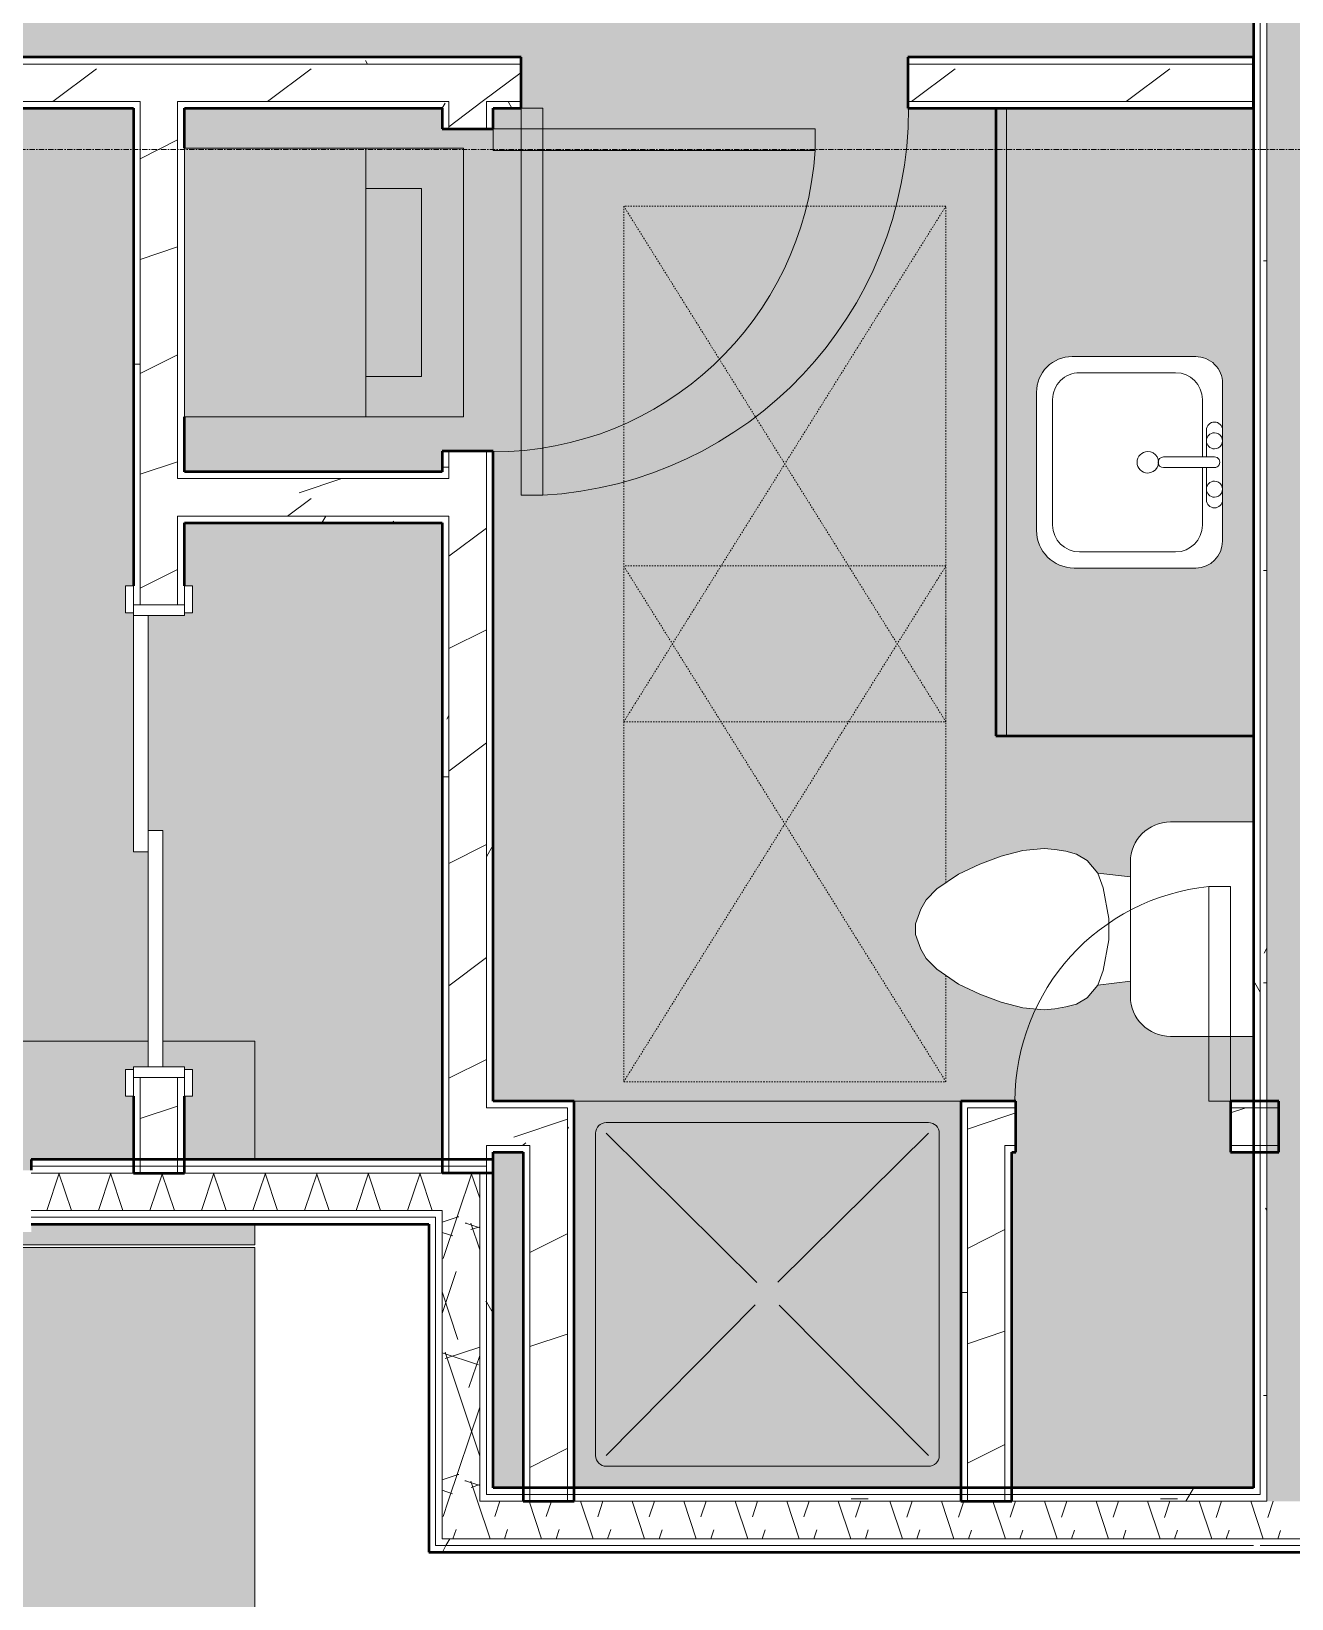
# Model space of a CAD drawing. Header units: inches. Extents: x -4294 to -464, y 9706 to 12475.
# Drawn here: x -3455.5 to -3338.2, y 11712.3 to 11858.2 of the extents above; entities that cross this region are included whole.
import ezdxf

# ---------------------------------------------------------------- set-up
doc = ezdxf.new("R2010")
doc.units = ezdxf.units.IN
doc.header["$MEASUREMENT"] = 0
doc.linetypes.add('Dash', pattern=[0.25, 0.125, -0.125])
doc.linetypes.add('Grid Line 1_2_', pattern=[0.875, 0.5, -0.125, 0.125, -0.125])
for name, color, linetype, lineweight in [('0-1', 7, 'Continuous', 5), ('0-2', 7, 'Continuous', 9), ('A-AREA-PATT-4', 141, 'Continuous', 9), ('A-DOOR-1', 7, 'Continuous', 9), ('A-DOOR-2', 170, 'Continuous', 20), ('A-DOOR-FRAM-1', 170, 'Continuous', 20), ('A-FLOR', 192, 'Continuous', 13), ('A-FLOR-4', 192, 'Continuous', 5), ('A-GENM-HDLN-1', 7, 'Dash', 9), ('A-WALL', 113, 'Continuous', 13), ('A-WALL-4', 250, 'Continuous', 50), ('A-WALL-5', 130, 'Continuous', 13), ('A-WALL-PATT-1', 7, 'Continuous', 9), ('A-WALL-PATT-2', 8, 'Continuous', 9), ('A-WALL-PATT-5', 111, 'Continuous', 9), ('I-WALL-2', 2, 'Continuous', 50), ('P-SANR-FIXT-2', 7, 'Continuous', 9), ('P-SANR-FIXT-3', 8, 'Continuous', 9), ('Q-CASE-1', 53, 'Continuous', 9), ('Q-CASE-2', 250, 'Continuous', 50), ('Q-CASE-3', 7, 'Continuous', 9), ('S-GRID-1', 1, 'Grid Line 1_2_', 9)]:
    doc.layers.add(name, color=color, linetype=linetype, lineweight=lineweight)
pattern_1 = [(0, (0, 0), (38.4, 9.6), [1.584, -27.216, 1.584, -27.216, -153.6]), (0, (0, 0), (38.4, 9.6), [-57.6, 1.584, -56.016, 1.584, -27.216, -67.2]), (0, (0, 0), (38.4, 9.6), [-144, 1.584, -17.616, 1.584, -46.416]), (120, (14.4, 4.8), (-27.513844, 28.4553755), [1.584, -27.216, 1.584, -27.216, -153.6]), (120, (14.4, 4.8), (-27.513844, 28.4553755), [-57.6, 1.584, -56.016, 1.584, -27.216, -67.2]), (120, (14.4, 4.8), (-27.513844, 28.4553755), [-144, 1.584, -17.616, 1.584, -46.416]), (240, (19.2, 24), (-10.886156, -38.0553755), [1.584, -27.216, 1.584, -27.216, -153.6]), (240, (19.2, 24), (-10.886156, -38.0553755), [-57.6, 1.584, -56.016, 1.584, -27.216, -67.2]), (240, (19.2, 24), (-10.886156, -38.0553755), [-144, 1.584, -17.616, 1.584, -46.416])]
pattern_2 = [(216.87, (7.997, 19.992), (59.9755286, 39.9843071), [9.996, -89.964]), (206.565, (19.992, 13.994), (-19.991807, -19.992219), [22.352, -22.352]), (198.435, (19.992, 3.998), (-39.983821, -19.991955), [12.644, -50.576])]
pattern_3 = [(161.57, (0.6, 0.6), (-4.80033747, -0.00041462), [0, -34.152, 3.792, 0]), (18.43, (-0.6, 0.6), (-4.80033747, 0.00041462), [0, -34.152, 3.792, 0]), (108.43, (0.6, 0.6), (2.39913218, -12.00105099), [11.382, -26.562]), (71.57, (-0.6, 0.6), (2.39913218, 12.00105099), [11.382, -26.562])]

# ---------------------------------------------------------------- blocks, each defined once
blk = doc.blocks.new('Single-Flush - 36_ x 84_-1372839-FLOOR PLAN - 2ND FLOOR')
at = {"layer": 'A-DOOR-1'}
blk.add_arc((18, 2.37), 36.07, 93.1789, 180, dxfattribs=at)
at = {"layer": 'A-DOOR-2'}
for p, q in [((16, 2.37), (16, 38.39)), ((18, 38.39), (16, 38.39)), ((18, 2.37), (18, 38.39)), ((18, 2.37), (16, 2.37))]:
    blk.add_line(p, q, dxfattribs=at)
blk = doc.blocks.new('Stacked Washer and Dryer - 26_x25_ - Private-1372850-FLOOR PLAN - 2ND FLOOR')
at = {"layer": 'P-SANR-FIXT-3'}
blk.add_hatch(color=256, dxfattribs=at).paths.add_polyline_path([(18.44, 12.5), (0, 12.5), (0, -12.5), (26, -12.5), (26, 12.5)], flags=0)
at = {"layer": 'P-SANR-FIXT-2'}
for p, q in [((0, 12.5), (26, 12.5)), ((0, 12.5), (0, -12.5)), ((16.91, -12.5), (16.91, 12.5)), ((26, 12.5), (26, -12.5)), ((22.09, 8.75), (16.91, 8.75)), ((22.09, -8.75), (22.09, 8.75)), ((16.91, -8.75), (22.09, -8.75)), ((26, -12.5), (0, -12.5))]:
    blk.add_line(p, q, dxfattribs=at)
blk = doc.blocks.new('FOLDING_SLIDING CLOSET - 42_ x 80_-1372841-FLOOR PLAN - 2ND FLOOR')
at = {"layer": 'A-DOOR-1'}
for p, q in [((-23.75, 3.25), (-21.25, 3.25)), ((-23.75, 2.5), (-23.75, 3.25)), ((-21.25, 3.25), (-21.25, 2.5)), ((21.25, 3.25), (23.75, 3.25)), ((21.25, 2.5), (21.25, 3.25)), ((23.75, 3.25), (23.75, 2.5)), ((-21.25, 2.5), (-23.75, 2.5)), ((23.75, 2.5), (21.25, 2.5)), ((-23.75, -2.25), (-21.25, -2.25)), ((-23.75, -3), (-23.75, -2.25)), ((-21.25, -2.25), (-21.25, -3)), ((21.25, -2.25), (23.75, -2.25)), ((21.25, -3), (21.25, -2.25)), ((23.75, -2.25), (23.75, -3)), ((-21.25, -3), (-23.75, -3)), ((23.75, -3), (21.25, -3))]:
    blk.add_line(p, q, dxfattribs=at)
at = {"layer": 'A-DOOR-2'}
for p, q in [((-1, 0.5), (21, 0.5)), ((-1, -0.88), (-1, 0.5)), ((21, 0.5), (21, -0.88)), ((-21, -0.88), (1, -0.88)), ((-21, -2.25), (-21, -0.88)), ((21, -0.88), (-1, -0.88)), ((1, -0.88), (1, -2.25)), ((1, -2.25), (-21, -2.25))]:
    blk.add_line(p, q, dxfattribs=at)
at = {"layer": 'A-DOOR-FRAM-1'}
for p, q in [((-22, 2.5), (-21, 2.5)), ((-22, -2.25), (-22, 2.5)), ((-21, 2.5), (-21, -2.25)), ((21, 2.5), (22, 2.5)), ((21, -2.25), (21, 2.5)), ((22, 2.5), (22, -2.25)), ((-21, -2.25), (-22, -2.25)), ((22, -2.25), (21, -2.25))]:
    blk.add_line(p, q, dxfattribs=at)
blk = doc.blocks.new('Single-Flush - 30_ x 84_-1789664-FLOOR PLAN - 2ND FLOOR')
at = {"layer": 'A-DOOR-1'}
blk.add_arc((15, -2.375), 30.067, 180, 266.18593, dxfattribs=at)
at = {"layer": 'A-DOOR-2'}
for p, q in [((13, -2.375), (13, -32.375)), ((15, -2.375), (13, -2.375)), ((15, -2.375), (15, -32.375)), ((15, -32.375), (13, -32.375))]:
    blk.add_line(p, q, dxfattribs=at)
blk = doc.blocks.new('M_Sink Vanity-Square - 500 x 440mm-1372835-FLOOR PLAN - 2ND FLOOR')
at = {"layer": 'P-SANR-FIXT-2'}
for p, q in [((-5.72, 10.23), (7.14, 10.23)), ((-5.72, 10.23), (7.14, 10.23)), ((-5.22, 8.73), (6.46, 8.73)), ((-9.22, -4.59), (-9.22, 6.73)), ((-9.22, -4.59), (-9.22, 6.73)), ((-7.72, -2.72), (-7.72, 6.23)), ((8.96, 6.23), (8.96, -2.72)), ((10.46, 6.91), (10.46, -4.59)), ((10.46, 6.91), (10.46, -4.59)), ((0.12, -6.33), (0.12, -1.59)), ((1.12, -6.33), (1.12, -1.59)), ((0.12, -5.22), (-5.22, -5.22)), ((-2.88, -5.59), (0.12, -5.59)), ((6.46, -5.22), (1.12, -5.22)), ((1.12, -5.59), (3.62, -5.59)), ((7.96, -7.09), (-6.72, -7.09)), ((7.96, -7.09), (-6.72, -7.09)), ((3.62, -7.09), (-2.88, -7.09))]:
    blk.add_line(p, q, dxfattribs=at)
for centre, radius, start, end in [((-5.72, 6.73), 3.5, 90, 180), ((-5.72, 6.73), 3.5, 90, 180), ((7.14, 6.91), 3.32, 0, 90), ((7.14, 6.91), 3.32, 360, 90), ((-5.22, 6.23), 2.5, 90, 180), ((6.46, 6.23), 2.5, 360, 90), ((0.62, -0.13), 1, 360, 180), ((0.62, -0.13), 1, 180, 0), ((0.62, -1.59), 0.5, 360, 180), ((-5.22, -2.72), 2.5, 180, 270), ((6.46, -2.72), 2.5, 270, 360), ((-6.72, -4.59), 2.5, 180, 270), ((-6.72, -4.59), 2.5, 180, 270), ((-2.88, -6.34), 0.75, 90, 270), ((-1.88, -6.34), 0.75, 360, 180), ((2.62, -6.34), 0.75, 0, 180), ((3.62, -6.34), 0.75, 270, 90), ((7.96, -4.59), 2.5, 270, 0), ((7.96, -4.59), 2.5, 270, 0), ((-1.88, -6.34), 0.75, 180, 0), ((0.62, -6.33), 0.5, 180, 0), ((2.62, -6.34), 0.75, 180, 0)]:
    blk.add_arc(centre, radius, start, end, dxfattribs=at)
blk = doc.blocks.new('Toilet-Domestic-3D - Toilet-Domestic-3D-V26-FLOOR PLAN - 2ND FLOOR')
at = {"layer": 'P-SANR-FIXT-2'}
for p, q in [((-9.98, 11.75), (-9.98, 19.48)), ((9.98, 19.48), (9.98, 11.75)), ((6.25, 8.02), (-6.25, 8.02)), ((-4.86, 8.02), (-5.21, 5)), ((4.86, 8.02), (5.21, 5)), ((-1, 6), (-3.84, 5.5)), ((1, 6), (-1, 6)), ((3.84, 5.5), (1, 6)), ((-5.21, 5), (-6.4, 4)), ((-3.84, 5.5), (-5.21, 5)), ((5.21, 5), (3.84, 5.5)), ((6.4, 4), (5.21, 5)), ((-6.97, 3), (-7.24, 2)), ((-6.4, 4), (-6.97, 3)), ((6.97, 3), (6.4, 4)), ((7.24, 2), (6.97, 3)), ((-7.24, 2), (-7.41, 1)), ((7.41, 1), (7.24, 2)), ((-7.41, 1), (-7.5, 0)), ((7.5, 0), (7.41, 1)), ((-7.5, 0), (-7.33, -1.99)), ((7.33, -1.99), (7.5, 0)), ((-7.33, -1.99), (-6.79, -4)), ((6.79, -4), (7.33, -1.99)), ((-6.79, -4), (-6.06, -6)), ((6.06, -6), (6.79, -4)), ((-6.06, -6), (-5.13, -8)), ((5.13, -8), (6.06, -6)), ((-5.13, -8), (-3.74, -10)), ((3.74, -10), (5.13, -8)), ((-3.74, -10), (-2.74, -11)), ((2.74, -11), (3.74, -10)), ((-2.74, -11), (-1.87, -11.5)), ((-1.87, -11.5), (-0.5, -12)), ((0.5, -12), (1.87, -11.5)), ((1.87, -11.5), (2.74, -11)), ((-0.5, -12), (0.5, -12))]:
    blk.add_line(p, q, dxfattribs=at)
for centre, start, end in [((-6.25, 11.75), 180, 270), ((6.25, 11.75), 270, 360)]:
    blk.add_arc(centre, 3.73, start, end, dxfattribs=at)
blk = doc.blocks.new('OD_CW_Base Cabinet - OD_CW_Base Cabinet-V27-FLOOR PLAN - 2ND FLOOR')
at = {"layer": 'Q-CASE-1'}
h = blk.add_hatch(color=256, dxfattribs=at)
h.paths.add_polyline_path([(59.14, 24), (0.74, 24), (0.74, 1), (59.14, 1), (59.14, 13.23)], flags=0)
h.paths.add_polyline_path([(27.17, 21.13), (41.03, 21.13), (41.68, 21.04), (42.28, 20.79), (42.8, 20.39), (43.2, 19.88), (43.45, 19.27), (43.53, 18.63), (43.53, 7.3), (43.41, 6.4), (43.06, 5.55), (42.51, 4.83), (41.78, 4.27), (40.94, 3.92), (40.03, 3.8), (27.17, 3.8), (26.31, 3.92), (25.51, 4.25), (24.82, 4.77), (24.29, 5.46), (23.96, 6.26), (23.85, 7.12), (23.85, 18.63), (23.93, 19.27), (24.18, 19.88), (24.58, 20.39), (25.1, 20.79), (25.7, 21.04), (26.35, 21.13)], flags=0)
blk.add_hatch(color=256, dxfattribs=at).paths.add_polyline_path([(0.74, 1), (0.74, 0), (59.14, 0), (59.12, 1), (3.99, 1)], flags=0)
at = {"layer": 'Q-CASE-2'}
for p, q in [((59.14, 0), (59.14, 24)), ((0.74, 0), (59.14, 0))]:
    blk.add_line(p, q, dxfattribs=at)
at = {"layer": 'Q-CASE-3'}
for p, q in [((59.14, 24), (59.14, 1)), ((0.74, 1), (59.14, 1)), ((59.14, 1), (0.74, 1)), ((59.14, 0), (0.74, 0)), ((59.14, 1), (59.14, 0))]:
    blk.add_line(p, q, dxfattribs=at)
blk = doc.blocks.new('Shower Base-3D - 36_ x 36_-1585791-FLOOR PLAN - 2ND FLOOR')
at = {"layer": 'P-SANR-FIXT-2'}
for p, q in [((-18, -18), (-18, 18)), ((-16, 15), (-16, -15)), ((15, 16), (-15, 16)), ((-1.13, 0.98), (-15, 15)), ((1.01, 1.11), (15, 15)), ((16, -15), (16, 15)), ((-1.12, -1), (-15, -15)), ((0.97, -1.14), (15, -15)), ((-15, -16), (15, -16))]:
    blk.add_line(p, q, dxfattribs=at)
for centre, start, end in [((-15, 15), 90, 180), ((15, 15), 360, 90), ((-15, -15), 180, 270), ((15, -15), 270, 0)]:
    blk.add_arc(centre, 1, start, end, dxfattribs=at)
blk = doc.blocks.new('Single-Flush - CLOSET-1720159-FLOOR PLAN - 2ND FLOOR')
at = {"layer": 'A-DOOR-1'}
blk.add_arc((10, 2.37), 20.07, 95.7201, 180, dxfattribs=at)
at = {"layer": 'A-DOOR-2'}
for p, q in [((8, 2.37), (8, 22.34)), ((10, 22.34), (8, 22.34)), ((10, 2.37), (10, 22.34)), ((10, 2.37), (8, 2.37))]:
    blk.add_line(p, q, dxfattribs=at)
blk = doc.blocks.new('ADA Clearances - 30_x48_-V40-FLOOR PLAN - 2ND FLOOR')
at = {"layer": 'A-GENM-HDLN-1'}
for p, q in [((15, -24), (-15, 24)), ((-15, -24), (15, 24)), ((15, 24), (-15, 24)), ((-15, 24), (-15, 14.12)), ((15, -24), (15, 24)), ((-15, 5.48), (-15, -24)), ((-15, -24), (15, -24))]:
    blk.add_line(p, q, dxfattribs=at)
blk = doc.blocks.new('ADA Clearances - 30_x48_-2253128-FLOOR PLAN - 2ND FLOOR')
at = {"layer": 'A-GENM-HDLN-1'}
for p, q in [((15, -24), (-15, 24)), ((-15, -24), (15, 24)), ((15, 24), (-15, 24)), ((-15, 24), (-15, -24)), ((15, -24), (15, 24)), ((-15, -24), (15, -24))]:
    blk.add_line(p, q, dxfattribs=at)
blk = doc.blocks.new('CTR - 1st Phase - Unit Layouts_rvt-1-FLOOR PLAN - 2ND FLOOR')
at = {"layer": 'A-WALL-PATT-1'}
h = blk.add_hatch(dxfattribs=at)
h.set_pattern_fill('FP_1', color=256, style=0, pattern_type=2)
h.set_pattern_definition(pattern_1)
h.paths.add_polyline_path([(-3364.72, 11855.16), (-3341.72, 11855.16), (-3341.72, 11855.79), (-3373.9, 11855.79), (-3373.9, 11855.16)], flags=0)
h.paths.add_polyline_path([(-3445.4, 11855.16), (-3409.9, 11855.16), (-3409.9, 11855.79), (-3469.07, 11855.79), (-3468.45, 11855.16), (-3449.72, 11855.16)], flags=0)
h = blk.add_hatch(dxfattribs=at)
h.set_pattern_fill('FP_1', color=256, style=0, pattern_type=2)
h.set_pattern_definition(pattern_1)
h.paths.add_polyline_path([(-3373.9, 11851.04), (-3341.72, 11851.04), (-3341.72, 11851.66), (-3373.9, 11851.66)], flags=0)
h.paths.add_polyline_path([(-3413.15, 11851.04), (-3409.9, 11851.04), (-3409.9, 11851.66), (-3413.15, 11851.66)], flags=0)
h.paths.add_polyline_path([(-3416.65, 11851.04), (-3416.65, 11851.66), (-3441.9, 11851.66), (-3441.9, 11851.04), (-3417.27, 11851.04)], flags=0)
h.paths.add_polyline_path([(-3470.16, 11851.04), (-3445.4, 11851.04), (-3445.4, 11851.66), (-3470.78, 11851.66)], flags=0)
h = blk.add_hatch(dxfattribs=at)
h.set_pattern_fill('FP_1', color=256, style=0, pattern_type=2)
h.set_pattern_definition(pattern_1)
h.paths.add_polyline_path([(-3445.4, 11753.19), (-3445.4, 11760.83), (-3446.02, 11760.83), (-3446.02, 11753.19), (-3445.49, 11753.19)], flags=0)
h.paths.add_polyline_path([(-3446.02, 11804.83), (-3445.4, 11804.83), (-3445.4, 11851.04), (-3446.02, 11851.04), (-3446.02, 11806.58)], flags=0)
h = blk.add_hatch(dxfattribs=at)
h.set_pattern_fill('FP_1', color=256, style=0, pattern_type=2)
h.set_pattern_definition(pattern_1)
h.paths.add_polyline_path([(-3416.65, 11751.95), (-3416.65, 11813.08), (-3417.27, 11813.08), (-3417.27, 11751.95)], flags=0)
h.paths.add_polyline_path([(-3417.27, 11816.58), (-3416.65, 11816.58), (-3416.65, 11819.12), (-3417.27, 11819.12), (-3417.27, 11817.2)], flags=0)
h.paths.add_polyline_path([(-3416.65, 11849.12), (-3416.65, 11851.04), (-3417.27, 11851.04), (-3417.27, 11849.12)], flags=0)
h = blk.add_hatch(dxfattribs=at)
h.set_pattern_fill('FP_1', color=256, style=0, pattern_type=2)
h.set_pattern_definition(pattern_1)
h.paths.add_polyline_path([(-3413.15, 11752.56), (-3412.52, 11753.19), (-3412.52, 11754.51), (-3413.15, 11754.51), (-3413.15, 11753.19)], flags=0)
h.paths.add_polyline_path([(-3412.52, 11758.01), (-3412.52, 11819.12), (-3413.15, 11819.12), (-3413.15, 11758.01)], flags=0)
h.paths.add_polyline_path([(-3412.52, 11849.12), (-3412.52, 11851.04), (-3413.15, 11851.04), (-3413.15, 11849.12)], flags=0)
h = blk.add_hatch(dxfattribs=at)
h.set_pattern_fill('FP_1', color=256, style=0, pattern_type=2)
h.set_pattern_definition(pattern_1)
h.paths.add_polyline_path([(-3417.27, 11812.45), (-3417.28, 11813.08), (-3441.27, 11813.08), (-3441.27, 11812.45), (-3422.16, 11812.45)], flags=0)
h = blk.add_hatch(dxfattribs=at)
h.set_pattern_fill('FP_1', color=256, style=0, pattern_type=2)
h.set_pattern_definition(pattern_1)
h.paths.add_polyline_path([(-3405.61, 11722.64), (-3404.98, 11722.64), (-3404.98, 11758.01), (-3405.61, 11758.01), (-3405.61, 11740.64)], flags=0)
h = blk.add_hatch(dxfattribs=at)
h.set_pattern_fill('FP_1', color=256, style=0, pattern_type=2)
h.set_pattern_definition(pattern_1)
h.paths.add_polyline_path([(-3368.98, 11722.64), (-3368.36, 11722.64), (-3368.36, 11758.64), (-3368.98, 11758.64), (-3368.98, 11740.64)], flags=0)
at = {"layer": 'A-WALL-PATT-2'}
h = blk.add_hatch(dxfattribs=at)
h.set_pattern_fill('FP_2', color=256, style=0, pattern_type=2)
h.set_pattern_definition(pattern_2)
h.paths.add_polyline_path([(-3341.72, 11851.66), (-3341.72, 11855.16), (-3373.9, 11855.16), (-3373.9, 11851.66), (-3345.39, 11851.66)], flags=0)
h.paths.add_polyline_path([(-3434.77, 11851.66), (-3409.9, 11851.66), (-3409.9, 11855.16), (-3473.4, 11855.16), (-3469.9, 11851.66), (-3441.27, 11851.66)], flags=0)
h = blk.add_hatch(dxfattribs=at)
h.set_pattern_fill('FP_2', color=256, style=0, pattern_type=2)
h.set_pattern_definition(pattern_2)
h.paths.add_polyline_path([(-3445.4, 11751.94), (-3441.9, 11751.94), (-3441.9, 11760.83), (-3445.4, 11760.83), (-3445.4, 11756.61)], flags=0)
h.paths.add_polyline_path([(-3445.4, 11804.83), (-3441.9, 11804.83), (-3441.9, 11851.66), (-3445.4, 11851.66), (-3445.4, 11823.68)], flags=0)
h = blk.add_hatch(dxfattribs=at)
h.set_pattern_fill('FP_2', color=256, style=0, pattern_type=2)
h.set_pattern_definition(pattern_2)
h.paths.add_polyline_path([(-3413.77, 11751.95), (-3413.15, 11752.56), (-3413.15, 11819.12), (-3416.65, 11819.12), (-3416.65, 11751.95), (-3413.77, 11751.95)], flags=0)
h.paths.add_polyline_path([(-3413.15, 11849.12), (-3413.15, 11851.66), (-3416.65, 11851.66), (-3416.65, 11849.12), (-3415.27, 11849.12)], flags=0)
h = blk.add_hatch(dxfattribs=at)
h.set_pattern_fill('FP_2', color=256, style=0, pattern_type=2)
h.set_pattern_definition(pattern_2)
h.paths.add_polyline_path([(-3416.65, 11813.08), (-3416.65, 11816.58), (-3441.9, 11816.58), (-3441.9, 11813.08), (-3417.27, 11813.08)], flags=0)
h = blk.add_hatch(dxfattribs=at)
h.set_pattern_fill('FP_2', color=256, style=0, pattern_type=2)
h.set_pattern_definition(pattern_2)
h.paths.add_polyline_path([(-3409.11, 11754.51), (-3405.61, 11754.51), (-3405.61, 11758.01), (-3413.15, 11758.01), (-3413.15, 11754.51), (-3412.52, 11754.51)], flags=0)
h = blk.add_hatch(dxfattribs=at)
h.set_pattern_fill('FP_2', color=256, style=0, pattern_type=2)
h.set_pattern_definition(pattern_2)
h.paths.add_polyline_path([(-3367.03, 11721.39), (-3364.86, 11721.39), (-3364.86, 11758.01), (-3368.36, 11758.01), (-3368.36, 11721.39)], flags=0)
h = blk.add_hatch(dxfattribs=at)
h.set_pattern_fill('FP_2', color=256, style=0, pattern_type=2)
h.set_pattern_definition(pattern_2)
h.paths.add_polyline_path([(-3343.86, 11754.51), (-3341.72, 11754.51), (-3341.72, 11758.01), (-3343.86, 11758.01)], flags=0)
h.paths.add_polyline_path([(-3363.86, 11754.51), (-3363.86, 11758.01), (-3364.86, 11758.01), (-3364.86, 11754.51), (-3364.23, 11754.51)], flags=0)
h = blk.add_hatch(dxfattribs=at)
h.set_pattern_fill('FP_2', color=256, style=0, pattern_type=2)
h.set_pattern_definition(pattern_2)
h.paths.add_polyline_path([(-3405.61, 11721.39), (-3405.62, 11754.51), (-3409.11, 11754.51), (-3409.11, 11721.39)], flags=0)
at = {"layer": 'A-WALL-4'}
for p, q in [((-3409.9, 11855.79), (-3468.19, 11855.79)), ((-3409.9, 11851.04), (-3409.9, 11855.79)), ((-3341.72, 11855.79), (-3373.9, 11855.79)), ((-3373.9, 11855.79), (-3373.9, 11851.04)), ((-3341.72, 11851.04), (-3341.72, 11855.79)), ((-3470.16, 11851.04), (-3446.02, 11851.04)), ((-3446.02, 11851.04), (-3446.02, 11806.58)), ((-3441.27, 11851.04), (-3417.27, 11851.04)), ((-3441.27, 11847.33), (-3441.27, 11851.04)), ((-3417.27, 11851.04), (-3417.27, 11849.12)), ((-3412.52, 11851.04), (-3409.9, 11851.04)), ((-3412.52, 11849.12), (-3412.52, 11851.04)), ((-3373.9, 11851.04), (-3341.72, 11851.04)), ((-3417.27, 11849.12), (-3412.52, 11849.12)), ((-3441.27, 11817.2), (-3441.27, 11822.33)), ((-3417.27, 11819.12), (-3417.27, 11817.2)), ((-3412.52, 11819.12), (-3417.27, 11819.12)), ((-3412.52, 11758.64), (-3412.52, 11819.12)), ((-3417.27, 11817.2), (-3441.27, 11817.2)), ((-3441.27, 11812.45), (-3417.27, 11812.45)), ((-3441.27, 11806.58), (-3441.27, 11812.45)), ((-3417.27, 11812.45), (-3417.27, 11751.95)), ((-3446.02, 11759.08), (-3446.02, 11751.94)), ((-3441.27, 11751.94), (-3441.27, 11759.08)), ((-3404.98, 11758.64), (-3412.52, 11758.64)), ((-3404.98, 11758.01), (-3404.98, 11758.64)), ((-3404.98, 11753.89), (-3404.98, 11758.01)), ((-3368.36, 11758.64), (-3368.98, 11758.64)), ((-3368.98, 11758.64), (-3368.98, 11721.39)), ((-3364.23, 11758.64), (-3368.36, 11758.64)), ((-3363.86, 11758.64), (-3364.23, 11758.64)), ((-3363.86, 11753.89), (-3363.86, 11758.64)), ((-3339.35, 11758.64), (-3343.86, 11758.64)), ((-3343.86, 11758.64), (-3343.86, 11753.89)), ((-3339.35, 11753.89), (-3339.35, 11758.64)), ((-3412.52, 11751.95), (-3412.52, 11753.89)), ((-3412.52, 11753.89), (-3409.73, 11753.89)), ((-3409.73, 11753.89), (-3409.73, 11721.39)), ((-3404.98, 11721.39), (-3404.98, 11753.89)), ((-3364.23, 11721.39), (-3364.23, 11753.89)), ((-3364.23, 11753.89), (-3363.86, 11753.89)), ((-3343.86, 11753.89), (-3339.35, 11753.89)), ((-3446.02, 11751.94), (-3441.27, 11751.94)), ((-3417.27, 11751.95), (-3412.52, 11751.95)), ((-3409.73, 11721.39), (-3404.98, 11721.39)), ((-3368.98, 11721.39), (-3364.23, 11721.39))]:
    blk.add_line(p, q, dxfattribs=at)
at = {"layer": 'A-WALL-5'}
for p, q in [((-3468.45, 11855.16), (-3409.9, 11855.16)), ((-3373.9, 11855.16), (-3341.72, 11855.16)), ((-3469.9, 11851.66), (-3445.4, 11851.66)), ((-3445.4, 11851.04), (-3445.4, 11851.66)), ((-3441.9, 11851.66), (-3416.65, 11851.66)), ((-3441.9, 11851.04), (-3441.9, 11851.66)), ((-3416.65, 11851.04), (-3416.65, 11851.66)), ((-3413.15, 11851.66), (-3409.9, 11851.66)), ((-3413.15, 11851.04), (-3413.15, 11851.66)), ((-3373.9, 11851.66), (-3341.72, 11851.66)), ((-3445.4, 11851.04), (-3445.4, 11804.83)), ((-3441.9, 11851.04), (-3441.9, 11816.58)), ((-3416.65, 11849.12), (-3416.65, 11851.04)), ((-3413.15, 11849.12), (-3413.15, 11851.04)), ((-3416.65, 11816.58), (-3416.65, 11819.12)), ((-3413.15, 11758.01), (-3413.15, 11819.12)), ((-3441.9, 11816.58), (-3441.27, 11816.58)), ((-3441.27, 11816.58), (-3417.27, 11816.58)), ((-3416.65, 11816.58), (-3417.27, 11816.58)), ((-3441.9, 11813.08), (-3441.27, 11813.08)), ((-3441.9, 11813.08), (-3441.9, 11804.83)), ((-3441.27, 11813.08), (-3417.27, 11813.08)), ((-3416.65, 11813.08), (-3417.27, 11813.08)), ((-3416.65, 11751.95), (-3416.65, 11813.08)), ((-3445.4, 11760.83), (-3445.4, 11751.94)), ((-3441.9, 11760.83), (-3441.9, 11751.94)), ((-3412.52, 11758.01), (-3413.15, 11758.01)), ((-3412.52, 11758.01), (-3405.61, 11758.01)), ((-3405.61, 11758.01), (-3405.61, 11754.51)), ((-3368.36, 11758.01), (-3368.36, 11721.39)), ((-3368.36, 11758.01), (-3364.86, 11758.01)), ((-3364.86, 11758.01), (-3364.23, 11758.01)), ((-3364.23, 11758.01), (-3363.86, 11758.01)), ((-3343.86, 11758.01), (-3339.35, 11758.01)), ((-3413.15, 11751.95), (-3413.15, 11754.51)), ((-3412.52, 11754.51), (-3413.15, 11754.51)), ((-3412.52, 11754.51), (-3409.11, 11754.51)), ((-3409.11, 11754.51), (-3409.11, 11753.89)), ((-3409.11, 11753.89), (-3409.11, 11721.39)), ((-3405.61, 11754.51), (-3405.61, 11753.89)), ((-3405.61, 11753.89), (-3405.61, 11721.39)), ((-3364.86, 11754.51), (-3364.86, 11721.39)), ((-3364.23, 11754.51), (-3364.86, 11754.51)), ((-3364.86, 11754.51), (-3364.23, 11754.51)), ((-3364.23, 11754.51), (-3363.86, 11754.51)), ((-3343.86, 11754.51), (-3339.35, 11754.51))]:
    blk.add_line(p, q, dxfattribs=at)
at = {"layer": '0-2'}
for name, p, rotation in [('Single-Flush - 36_ x 84_-1372839-FLOOR PLAN - 2ND FLOOR', (-3391.9, 11853.41), 180), ('OD_CW_Base Cabinet - OD_CW_Base Cabinet-V27-FLOOR PLAN - 2ND FLOOR', (-3365.72, 11851.78), 269.9999999999634), ('Single-Flush - 30_ x 84_-1789664-FLOOR PLAN - 2ND FLOOR', (-3414.9, 11834.12), 89.99999999999613), ('ADA Clearances - 30_x48_-2253128-FLOOR PLAN - 2ND FLOOR', (-3385.36, 11817.94), 180), ('M_Sink Vanity-Square - 500 x 440mm-1372835-FLOOR PLAN - 2ND FLOOR', (-3351.69, 11817.47), 89.9999999999632), ('ADA Clearances - 30_x48_-V40-FLOOR PLAN - 2ND FLOOR', (-3385.36, 11784.44), 180), ('FOLDING_SLIDING CLOSET - 42_ x 80_-1372841-FLOOR PLAN - 2ND FLOOR', (-3443.77, 11782.83), 269.9999999999953), ('Toilet-Domestic-3D - Toilet-Domestic-3D-V26-FLOOR PLAN - 2ND FLOOR', (-3361.2, 11774.64), 269.9999999999621), ('Shower Base-3D - 36_ x 36_-1585791-FLOOR PLAN - 2ND FLOOR', (-3386.98, 11740.64), 269.9999999999585)]:
    blk.add_blockref(name, p, dxfattribs=dict(at, rotation=rotation))
for name, p in [('Stacked Washer and Dryer - 26_x25_ - Private-1372850-FLOOR PLAN - 2ND FLOOR', (-3441.27, 11834.83)), ('Single-Flush - CLOSET-1720159-FLOOR PLAN - 2ND FLOOR', (-3353.86, 11756.26))]:
    blk.add_blockref(name, p, dxfattribs=at)
blk = doc.blocks.new('CTR - 1st Phase - Shell_rvt-1-FLOOR PLAN - 2ND FLOOR')
at = {"layer": 'S-GRID-1'}
blk.add_line((-464.45, 11847.19), (-4232.19, 11847.19), dxfattribs=at)

msp = doc.modelspace()

# ---------------------------------------------------------------- hatches: boundary and pattern name
at = {"layer": 'A-AREA-PATT-4'}
h = msp.add_hatch(color=256, dxfattribs=at)
h.paths.add_polyline_path([(-3369.9475, 11722.6394), (-3368.9846, 11722.6394), (-3368.9846, 11758.6394), (-3363.8596, 11758.6394), (-3363.8596, 11753.8894), (-3364.2346, 11753.8894), (-3364.2346, 11722.6394), (-3341.7237, 11722.6394), (-3341.7237, 11753.8894), (-3343.8596, 11753.8894), (-3343.8596, 11758.6394), (-3341.7237, 11758.6394), (-3341.7237, 11764.6632), (-3349.45, 11764.6632), (-3350.4144, 11764.7901), (-3351.3131, 11765.1624), (-3352.0848, 11765.7546), (-3352.677, 11766.5263), (-3353.0492, 11767.425), (-3353.1762, 11768.4657), (-3353.1762, 11769.7777), (-3356.2, 11769.43), (-3357.2, 11768.2383), (-3358.2, 11767.6715), (-3359.7095, 11767.3137), (-3360.2038, 11767.2266), (-3361.2, 11767.1394), (-3363.1923, 11767.3137), (-3365.2, 11767.8516), (-3367.2, 11768.5796), (-3369.2, 11769.5122), (-3371.2, 11770.8996), (-3372.2, 11771.8996), (-3372.7, 11772.7657), (-3373.2, 11774.1394), (-3373.2, 11775.1394), (-3372.7, 11776.5131), (-3372.2, 11777.3792), (-3371.2, 11778.3792), (-3369.2, 11779.7666), (-3366.6096, 11780.9141), (-3365.2, 11781.4271), (-3363.1923, 11781.9651), (-3361.2, 11782.1394), (-3359.7095, 11781.9651), (-3359.2, 11781.8752), (-3358.2, 11781.6073), (-3357.2, 11781.0405), (-3356.2, 11779.8488), (-3353.1762, 11779.5011), (-3353.1762, 11780.8894), (-3353.0492, 11781.8538), (-3352.677, 11782.7525), (-3352.0848, 11783.5242), (-3351.3131, 11784.1164), (-3350.4144, 11784.4886), (-3349.45, 11784.6156), (-3341.7237, 11784.6156), (-3341.7237, 11792.6394), (-3365.7237, 11792.6394), (-3365.7237, 11851.0394), (-3373.8987, 11851.0394), (-3373.8987, 11855.7894), (-3341.7237, 11855.7894), (-3341.7237, 12109.7144), (-3480.5362, 12109.7144), (-3480.5362, 12043.0438), (-3479.7862, 12043.0438), (-3479.7862, 12040.5438), (-3480.5362, 12040.5438), (-3480.5362, 12040.2938), (-3481.9112, 12040.2938), (-3481.9112, 12020.2938), (-3480.5362, 12020.2938), (-3480.5362, 11998.0438), (-3479.7862, 11998.0438), (-3479.7862, 11995.5438), (-3480.5362, 11995.5438), (-3480.5362, 11992.5438), (-3479.7862, 11992.5438), (-3479.7862, 11990.0438), (-3480.5362, 11990.0438), (-3480.5362, 11989.7938), (-3481.9112, 11989.7938), (-3481.9112, 11960.7938), (-3480.5362, 11960.7938), (-3480.4976, 11929.5438), (-3479.7862, 11929.5438), (-3479.7862, 11927.0438), (-3480.5362, 11927.0438), (-3480.5362, 11916.391), (-3504.6631, 11892.2641), (-3501.3928, 11888.9938), (-3504.7515, 11885.635), (-3523.4987, 11904.3822), (-3523.4987, 11934.4394), (-3547.4987, 11934.4394), (-3547.4987, 11939.1894), (-3555.4987, 11939.1894), (-3555.4987, 11974.9394), (-3547.4987, 11974.9394), (-3547.4987, 12109.7144), (-3851.8487, 12109.7144), (-3851.8487, 11891.1894), (-3703.4544, 11891.1894), (-3703.4544, 11886.4394), (-3851.8487, 11886.4394), (-3851.8487, 11753.1894), (-3787.906, 11753.1894), (-3787.906, 11833.1894), (-3709.906, 11833.1894), (-3709.906, 11753.1894), (-3663.8294, 11753.1894), (-3663.8294, 11822.0406), (-3659.0794, 11822.0406), (-3659.0794, 11819.4156), (-3623.7044, 11819.4156), (-3623.7044, 11818.5406), (-3659.7044, 11818.5362), (-3659.7044, 11815.5406), (-3623.7044, 11815.5406), (-3623.7044, 11814.6656), (-3659.0794, 11814.6656), (-3659.0794, 11813.1894), (-3629.0794, 11813.1894), (-3629.0794, 11777.1894), (-3563.2521, 11777.1894), (-3563.2521, 11753.1894), (-3555.2283, 11753.1894), (-3555.2283, 11760.6156), (-3555.1014, 11761.58), (-3554.7291, 11762.4787), (-3554.1369, 11763.2505), (-3553.3652, 11763.8426), (-3552.4665, 11764.2149), (-3551.2359, 11764.3418), (-3550.1138, 11764.3418), (-3550.4615, 11767.3656), (-3551.6532, 11768.3656), (-3552.22, 11769.3656), (-3552.5778, 11770.8751), (-3552.6649, 11771.3694), (-3552.7521, 11772.3656), (-3552.5778, 11774.358), (-3552.0399, 11776.3656), (-3551.3119, 11778.3656), (-3550.3793, 11780.3656), (-3548.9919, 11782.3656), (-3547.9919, 11783.3656), (-3547.1258, 11783.8656), (-3545.7521, 11784.3656), (-3544.7521, 11784.3656), (-3543.3784, 11783.8656), (-3542.5123, 11783.3656), (-3541.37, 11782.1604), (-3540.1249, 11780.3656), (-3539.1923, 11778.3656), (-3538.4644, 11776.3656), (-3537.9264, 11774.358), (-3537.7521, 11772.3656), (-3537.9264, 11770.8751), (-3538.0163, 11770.3656), (-3538.3094, 11769.3212), (-3538.851, 11768.3656), (-3540.0427, 11767.3656), (-3540.3904, 11764.3418), (-3539.0021, 11764.3418), (-3538.0377, 11764.2149), (-3537.139, 11763.8426), (-3536.3673, 11763.2505), (-3535.7751, 11762.4787), (-3535.3792, 11761.4005), (-3535.2759, 11760.6156), (-3535.2759, 11753.1894), (-3529.2521, 11753.1894), (-3529.2521, 11773.4723), (-3523.8771, 11773.4723), (-3523.8771, 11768.7223), (-3524.5021, 11768.7223), (-3524.5021, 11753.1894), (-3504.2987, 11753.1894), (-3504.2987, 11768.7223), (-3505.8771, 11768.7223), (-3505.8771, 11773.4723), (-3504.2987, 11773.4723), (-3504.2987, 11792.7984), (-3505.6718, 11794.1715), (-3502.3131, 11797.5302), (-3499.5487, 11794.7659), (-3499.5487, 11753.1894), (-3495.5237, 11753.1894), (-3495.5237, 11752.1894), (-3493.5237, 11752.1894), (-3493.5237, 11750.2519), (-3492.8987, 11750.2519), (-3492.8987, 11750.1894), (-3458.1487, 11750.1894), (-3458.1487, 11750.2519), (-3457.5237, 11750.2519), (-3457.5237, 11752.1894), (-3455.5237, 11752.1894), (-3455.5237, 11753.1894), (-3446.0237, 11753.1894), (-3446.0237, 11759.0795), (-3446.7737, 11759.0795), (-3446.7737, 11761.5795), (-3446.0237, 11761.5795), (-3446.0237, 11761.8295), (-3444.6487, 11761.8295), (-3444.6487, 11781.8295), (-3446.0237, 11781.8295), (-3446.0237, 11804.0795), (-3446.7737, 11804.0795), (-3446.7737, 11806.5795), (-3446.0237, 11806.5795), (-3446.0237, 11851.0394), (-3470.1559, 11851.0394), (-3479.2957, 11860.1792), (-3475.9369, 11863.5379), (-3468.1884, 11855.7894), (-3409.8987, 11855.7894), (-3409.8987, 11851.0394), (-3412.5237, 11851.0394), (-3412.5237, 11849.1219), (-3417.2737, 11849.1219), (-3417.2737, 11851.0394), (-3441.2737, 11851.0394), (-3441.2737, 11847.3295), (-3415.2737, 11847.3295), (-3415.2737, 11822.3295), (-3441.2737, 11822.3295), (-3441.2737, 11817.2045), (-3417.2737, 11817.2045), (-3417.2737, 11819.1219), (-3412.5237, 11819.1219), (-3412.5237, 11758.6394), (-3404.9846, 11758.6394), (-3404.9846, 11722.6394), (-3394.5953, 11722.6394)], flags=0)
h.paths.add_polyline_path([(-3409.7346, 11722.6394), (-3409.7346, 11753.8894), (-3412.5237, 11753.8894), (-3412.5237, 11722.6394)], flags=0)
h.paths.add_polyline_path([(-3493.5237, 11752.1894), (-3493.5237, 11788.1894), (-3491.7737, 11788.1894), (-3491.7737, 11752.1894), (-3492.5073, 11752.1894)], flags=0)
h.paths.add_polyline_path([(-3434.7237, 11753.1894), (-3417.2737, 11753.1894), (-3417.2737, 11812.4545), (-3441.2737, 11812.4545), (-3441.2737, 11806.5795), (-3440.5237, 11806.5795), (-3440.5237, 11804.0795), (-3441.2737, 11804.0795), (-3441.2737, 11803.8295), (-3444.6487, 11803.8295), (-3444.6487, 11783.8295), (-3443.2737, 11783.8295), (-3443.2737, 11761.8295), (-3441.2737, 11761.8295), (-3441.2737, 11761.5795), (-3440.5237, 11761.5795), (-3440.5237, 11759.0795), (-3441.2737, 11759.0795), (-3441.2737, 11753.1894)], flags=0)
h.paths.add_polyline_path([(-3789.8379, 11753.6894), (-3807.8379, 11753.6894), (-3807.8379, 11771.6894), (-3789.8379, 11771.6894), (-3789.8379, 11761.4005)], flags=0)
h.paths.add_polyline_path([(-3703.1855, 11753.6894), (-3705.906, 11753.6894), (-3705.906, 11771.6894), (-3687.906, 11771.6894), (-3687.906, 11753.6894), (-3690.535, 11753.6894)], flags=0)
h.paths.add_polyline_path([(-3551.2852, 11814.6656), (-3589.7044, 11814.6656), (-3589.7044, 11819.4156), (-3540.355, 11819.4156), (-3522.5008, 11837.2698), (-3571.6704, 11886.4394), (-3659.0794, 11886.4394), (-3659.0794, 11858.0406), (-3663.8294, 11858.0406), (-3663.8294, 11886.4394), (-3667.4544, 11886.4394), (-3667.4544, 11891.1894), (-3569.7029, 11891.1894), (-3515.7833, 11837.2698), (-3528.918, 11824.1351), (-3527.7689, 11822.9861), (-3531.1277, 11819.6273), (-3532.2767, 11820.7764), (-3538.3875, 11814.6656), (-3543.7084, 11814.6656)], flags=0)
h.paths.add_polyline_path([(-3508.0219, 11895.6229), (-3485.2862, 11918.3585), (-3485.2862, 11927.0438), (-3486.0362, 11927.0438), (-3486.0362, 11929.5438), (-3485.2862, 11929.5438), (-3485.2862, 11929.7938), (-3481.9112, 11929.7938), (-3481.9112, 11958.7938), (-3483.2862, 11958.7938), (-3483.2862, 11989.7938), (-3485.2862, 11989.7938), (-3485.2862, 11990.0438), (-3486.0362, 11990.0438), (-3486.0362, 11992.5438), (-3485.2862, 11992.5438), (-3485.2862, 11995.5438), (-3486.0362, 11995.5438), (-3486.0362, 11998.0438), (-3485.2862, 11998.0438), (-3485.2862, 11998.2938), (-3481.9112, 11998.2938), (-3481.9112, 12018.2938), (-3483.2862, 12018.2938), (-3483.2862, 12040.2938), (-3485.2862, 12040.2938), (-3485.2862, 12040.5438), (-3486.0362, 12040.5438), (-3486.0362, 12043.0438), (-3485.2862, 12043.0438), (-3485.2862, 12077.7894), (-3486.9112, 12077.7894), (-3486.9112, 12082.5394), (-3485.2862, 12082.5394), (-3485.2862, 12109.7144), (-3487.9237, 12109.7144), (-3487.9237, 12085.4644), (-3488.9365, 12085.4644), (-3488.974, 12084.9644), (-3489.661, 12084.9644), (-3489.661, 12085.4644), (-3505.9323, 12085.4644), (-3505.9572, 12084.9644), (-3506.4152, 12084.9644), (-3506.4152, 12085.4644), (-3515.9237, 12085.4644), (-3515.9237, 12109.7144), (-3518.7487, 12109.7144), (-3518.7487, 12082.5394), (-3516.9112, 12082.5394), (-3516.9112, 12077.7894), (-3518.7487, 12077.7894), (-3518.7487, 11906.3497), (-3508.6848, 11896.2858)], flags=0)
h.paths.add_polyline_path([(-3625.4987, 11939.1894), (-3625.4987, 11950.2809), (-3634.2742, 11950.2809), (-3634.2742, 11966.7809), (-3625.4987, 11966.7809), (-3625.4987, 11978.2809), (-3634.2742, 11978.2809), (-3634.2742, 11994.7809), (-3625.4987, 11994.7809), (-3625.4987, 12009.5033), (-3634.2742, 12009.5033), (-3634.2742, 12026.0033), (-3625.4987, 12026.0033), (-3625.4987, 12037.5033), (-3634.2742, 12037.5033), (-3634.2742, 12054.0033), (-3625.4987, 12054.0033), (-3625.4987, 12067.7144), (-3589.4987, 12067.7144), (-3589.4987, 12026.452), (-3587.3206, 12026.452), (-3587.1237, 12026.2552), (-3587.1237, 12025.3591), (-3586.8737, 12025.3591), (-3586.8737, 12021.5944), (-3586.6237, 12021.5944), (-3586.6237, 12019.693), (-3586.8737, 12019.693), (-3586.8737, 12010.302), (-3586.6237, 12010.302), (-3586.6237, 12009.7114), (-3586.8737, 12009.7114), (-3586.8737, 12009.1209), (-3586.6237, 12009.1209), (-3586.6237, 12008.5303), (-3586.8737, 12008.5303), (-3586.8737, 12007.9398), (-3586.6237, 12007.9398), (-3586.6237, 12007.3492), (-3586.8737, 12007.3492), (-3586.8737, 12006.7587), (-3586.6237, 12006.7587), (-3586.6237, 12006.1681), (-3586.8737, 12006.1681), (-3586.8737, 12003.545), (-3587.1237, 12003.5239), (-3587.1458, 12002.5956), (-3587.1814, 12002.5097), (-3587.3206, 12002.452), (-3589.4987, 12002.452), (-3589.4987, 11939.1894), (-3615.1109, 11939.1894)], flags=0)
h.paths.add_polyline_path([(-3525.4987, 11939.1894), (-3523.4987, 11939.1894), (-3523.4987, 11974.9394), (-3525.4987, 11974.9394), (-3525.4987, 11941.1894)], flags=0)
h.paths.add_polyline_path([(-3363.9462, 11978.8675), (-3363.9462, 11996.8675), (-3345.9462, 11996.8675), (-3345.9462, 11978.8675)], flags=0)
h.paths.add_polyline_path([(-3345.9462, 11998.7993), (-3425.4462, 11998.7993), (-3425.4462, 12076.7993), (-3345.4462, 12076.7993), (-3345.4462, 11998.7993)], flags=0)
h.paths.add_polyline_path([(-3801.4972, 12007.4602), (-3801.4972, 12042.4602), (-3795.4972, 12042.4602), (-3795.4972, 12043.4602), (-3723.4972, 12043.4602), (-3723.4972, 12042.4602), (-3717.4972, 12042.4602), (-3717.4972, 12007.4602), (-3781.5437, 12007.4602)], flags=0)
h.paths.add_polyline_path([(-3842.4972, 12046.7852), (-3846.4972, 12046.7852), (-3846.4972, 12094.7852), (-3811.4972, 12094.7852), (-3811.4972, 12088.7852), (-3810.4972, 12088.7852), (-3810.4972, 12052.7852), (-3811.4972, 12052.7852), (-3811.4972, 12046.7852), (-3838.9972, 12046.7852)], flags=0)
h.paths.add_polyline_path([(-3672.4972, 12046.7852), (-3707.4972, 12046.7852), (-3707.4972, 12052.7852), (-3708.4972, 12052.7852), (-3708.4972, 12088.7852), (-3707.4972, 12088.7852), (-3707.4972, 12094.7852), (-3672.4972, 12094.7852), (-3672.4972, 12088.7575)], flags=0)
h.paths.add_polyline_path([(-3353.679, 12080.7993), (-3363.9462, 12080.7993), (-3363.9462, 12098.7993), (-3345.9462, 12098.7993), (-3345.9462, 12080.7993)], flags=0)
h.paths.add_polyline_path([(-3782.0074, 12091.7033), (-3799.0074, 12091.7352), (-3799.0074, 12107.8602), (-3727.0074, 12107.8602), (-3727.0074, 12091.7352), (-3745.0074, 12091.7352), (-3745.0074, 12095.7352), (-3781.0074, 12095.7352), (-3781.0074, 12091.7352), (-3781.6703, 12091.7033)], flags=0)
at = {"layer": 'A-FLOR-4'}
h = msp.add_hatch(color=256, dxfattribs=at)
h.paths.add_polyline_path([(-3449.7242, 11687.6579), (-3434.7237, 11687.6579), (-3434.7237, 11706.6079), (-3498.3323, 11706.6079), (-3498.3323, 11687.6579), (-3477.2887, 11687.6579)], flags=0)
h.paths.add_polyline_path([(-3448.8479, 11706.8579), (-3434.7237, 11706.8579), (-3434.7237, 11745.0079), (-3498.3323, 11745.0079), (-3498.3323, 11706.8579), (-3449.7242, 11706.8579)], flags=0)
h.paths.add_polyline_path([(-3434.7237, 11745.2579), (-3434.7237, 11747.1894), (-3455.5237, 11747.1894), (-3455.5237, 11746.4394), (-3457.5237, 11746.4394), (-3457.5237, 11748.3769), (-3458.1487, 11748.3769), (-3458.1487, 11750.1894), (-3477.9737, 11750.1894), (-3477.9737, 11745.2579), (-3449.7242, 11745.2579)], flags=0)
at = {"layer": 'A-WALL-PATT-5'}
h = msp.add_hatch(dxfattribs=at)
h.set_pattern_fill('FP_1', color=256, style=0, pattern_type=2)
h.set_pattern_definition(pattern_1)
h.paths.add_polyline_path([(-3341.7237, 11722.0144), (-3341.0987, 11722.0144), (-3341.0987, 12109.9644), (-3341.7237, 12109.9644), (-3341.7237, 11722.6394)], flags=0)
h = msp.add_hatch(dxfattribs=at)
h.set_pattern_fill('FP_1', color=256, style=0, pattern_type=2)
h.set_pattern_definition(pattern_1)
h.paths.add_polyline_path([(-3340.4737, 11721.3894), (-3340.4737, 12109.9644), (-3341.0987, 12109.9644), (-3341.0987, 11721.3894)], flags=0)
h = msp.add_hatch(dxfattribs=at)
h.set_pattern_fill('FP_4', color=256, style=0, pattern_type=2)
h.set_pattern_definition(pattern_3)
h.paths.add_polyline_path([(-3336.9737, 11721.3894), (-3336.9737, 12109.9644), (-3340.4737, 12109.9644), (-3340.4737, 11721.3894), (-3339.4664, 11721.3894)], flags=0)
h = msp.add_hatch(dxfattribs=at)
h.set_pattern_fill('FP_1', color=256, style=0, pattern_type=2)
h.set_pattern_definition(pattern_1)
h.paths.add_polyline_path([(-3413.7737, 11722.0144), (-3413.1487, 11722.0144), (-3413.1487, 11752.5644), (-3413.7737, 11751.9394), (-3413.7737, 11722.6394)], flags=0)
h = msp.add_hatch(dxfattribs=at)
h.set_pattern_fill('FP_1', color=256, style=0, pattern_type=2)
h.set_pattern_definition(pattern_1)
h.paths.add_polyline_path([(-3413.1487, 11722.6394), (-3412.5237, 11722.6394), (-3412.5237, 11753.1894), (-3413.1487, 11752.5644), (-3413.1487, 11722.6449)], flags=0)
h = msp.add_hatch(dxfattribs=at)
h.set_pattern_fill('FP_4', color=256, style=0, pattern_type=2)
h.set_pattern_definition(pattern_3)
h.paths.add_polyline_path([(-3434.7237, 11748.4394), (-3417.2737, 11748.4394), (-3417.2737, 11751.9394), (-3455.5237, 11751.9394), (-3455.5237, 11748.4394), (-3441.9849, 11748.4394)], flags=0)
h.paths.add_polyline_path([(-3500.1737, 11748.4394), (-3495.5237, 11748.4394), (-3495.5237, 11751.9394), (-3501.9237, 11751.9394), (-3501.9237, 11748.4394)], flags=0)
h = msp.add_hatch(dxfattribs=at)
h.set_pattern_fill('FP_4', color=256, style=0, pattern_type=2)
h.set_pattern_definition(pattern_3)
h.paths.add_polyline_path([(-3417.2737, 11721.3894), (-3413.7737, 11721.3894), (-3413.7737, 11751.9394), (-3417.2737, 11751.9394), (-3417.2737, 11722.0144)], flags=0)
h = msp.add_hatch(dxfattribs=at)
h.set_pattern_fill('FP_4', color=256, style=0, pattern_type=2)
h.set_pattern_definition(pattern_3)
h.paths.add_polyline_path([(-3341.7237, 11717.8894), (-3340.4737, 11717.8894), (-3340.4737, 11721.3894), (-3417.2737, 11721.3894), (-3417.2737, 11717.8894), (-3367.0309, 11717.8894)], flags=0)
h = msp.add_hatch(dxfattribs=at)
h.set_pattern_fill('FP_1', color=256, style=0, pattern_type=2)
h.set_pattern_definition(pattern_1)
h.paths.add_polyline_path([(-3368.3596, 11721.3894), (-3368.3596, 11722.0144), (-3405.6096, 11722.0144), (-3405.6096, 11721.3894), (-3394.5953, 11721.3894)], flags=0)
h.paths.add_polyline_path([(-3341.7237, 11721.3894), (-3341.0987, 11721.3894), (-3341.0987, 11722.0144), (-3364.8596, 11722.0144), (-3364.8596, 11721.3894), (-3341.7258, 11721.3894)], flags=0)
h.paths.add_polyline_path([(-3413.7737, 11721.3894), (-3409.1096, 11721.3894), (-3409.1096, 11722.0144), (-3413.7737, 11722.0144)], flags=0)
h = msp.add_hatch(dxfattribs=at)
h.set_pattern_fill('FP_1', color=256, style=0, pattern_type=2)
h.set_pattern_definition(pattern_1)
h.paths.add_polyline_path([(-3341.7237, 11722.0144), (-3341.7237, 11722.6394), (-3364.8596, 11722.6394), (-3364.8596, 11722.0144), (-3341.7247, 11722.0144)], flags=0)
h.paths.add_polyline_path([(-3413.1487, 11722.0144), (-3409.1096, 11722.0144), (-3409.1096, 11722.6394), (-3413.1487, 11722.6394)], flags=0)
h.paths.add_polyline_path([(-3405.6096, 11722.0144), (-3368.3596, 11722.0144), (-3368.3596, 11722.6394), (-3405.6096, 11722.6394), (-3405.6096, 11722.5784)], flags=0)
h = msp.add_hatch(dxfattribs=at)
h.set_pattern_fill('FP_4', color=256, style=0, pattern_type=2)
h.set_pattern_definition(pattern_3)
h.paths.add_polyline_path([(-3265.7237, 11717.8894), (-3202.5737, 11717.8894), (-3202.5737, 11721.3894), (-3340.4737, 11721.3894), (-3340.4737, 11717.8894), (-3284.3375, 11717.8894)], flags=0)
h = msp.add_hatch(dxfattribs=at)
h.set_pattern_fill('FP_1', color=256, style=0, pattern_type=2)
h.set_pattern_definition(pattern_1)
h.paths.add_polyline_path([(-3341.7237, 11716.6394), (-3341.7237, 11717.2644), (-3418.5237, 11717.2644), (-3418.5237, 11716.6394), (-3367.0309, 11716.6394)], flags=0)
h = msp.add_hatch(dxfattribs=at)
h.set_pattern_fill('FP_1', color=256, style=0, pattern_type=2)
h.set_pattern_definition(pattern_1)
h.paths.add_polyline_path([(-3367.0309, 11717.2644), (-3341.0987, 11717.2644), (-3341.0987, 11717.8894), (-3417.8987, 11717.8894), (-3417.8987, 11717.2644), (-3394.5953, 11717.2644)], flags=0)
h = msp.add_hatch(dxfattribs=at)
h.set_pattern_fill('FP_1', color=256, style=0, pattern_type=2)
h.set_pattern_definition(pattern_1)
h.paths.add_polyline_path([(-3229.2086, 11717.2644), (-3201.9487, 11717.2644), (-3201.9487, 11717.8894), (-3341.0987, 11717.8894), (-3341.0987, 11717.2644), (-3256.7731, 11717.2644)], flags=0)

# ---------------------------------------------------------------- linework, layer by layer
at = {"layer": 'A-FLOR'}
for p, q in [((-3444.6487, 11764.2079), (-3477.9737, 11764.2079)), ((-3434.7237, 11764.2079), (-3443.2737, 11764.2079)), ((-3434.7237, 11753.1894), (-3434.7237, 11764.2079)), ((-3434.7237, 11745.2579), (-3434.7237, 11747.1894)), ((-3434.7237, 11745.0079), (-3498.3323, 11745.0079)), ((-3477.9737, 11745.2579), (-3434.7237, 11745.2579)), ((-3434.7237, 11706.8579), (-3434.7237, 11745.0079))]:
    msp.add_line(p, q, dxfattribs=at)
at = {"layer": 'A-WALL'}
for p, q in [((-3341.0987, 11722.0144), (-3341.0987, 12109.9644)), ((-3340.4737, 11721.3894), (-3340.4737, 12109.9644)), ((-3413.1487, 11752.5644), (-3455.5237, 11752.5644)), ((-3413.1487, 11752.5644), (-3413.1487, 11722.0144)), ((-3413.7737, 11751.9394), (-3455.5237, 11751.9394)), ((-3413.7737, 11751.9394), (-3413.7737, 11721.3894)), ((-3417.2737, 11748.4394), (-3455.5237, 11748.4394)), ((-3417.8987, 11747.8144), (-3455.5237, 11747.8144)), ((-3417.8987, 11747.8144), (-3417.8987, 11717.2644)), ((-3417.2737, 11748.4394), (-3417.2737, 11717.8894)), ((-3340.4737, 11721.3894), (-3413.7737, 11721.3894)), ((-3341.0987, 11722.0144), (-3413.1487, 11722.0144)), ((-3341.7237, 11717.2644), (-3417.8987, 11717.2644)), ((-3340.4737, 11717.8894), (-3417.2737, 11717.8894)), ((-3341.0987, 11717.2644), (-3201.9487, 11717.2644)), ((-3340.4737, 11717.8894), (-3202.5737, 11717.8894))]:
    msp.add_line(p, q, dxfattribs=at)
at = {"layer": 'I-WALL-2'}
for p, q in [((-3341.7237, 12109.9644), (-3341.7237, 11722.6394)), ((-3412.5237, 11753.1894), (-3455.5237, 11753.1894)), ((-3455.5237, 11753.1894), (-3455.5237, 11752.1894)), ((-3412.5237, 11722.6394), (-3412.5237, 11753.1894)), ((-3455.5237, 11747.1894), (-3418.5237, 11747.1894)), ((-3418.5237, 11747.1894), (-3418.5237, 11716.6394)), ((-3341.7237, 11722.6394), (-3412.5237, 11722.6394)), ((-3418.5237, 11716.6394), (-3341.7237, 11716.6394)), ((-3341.7237, 11716.6394), (-3201.3237, 11716.6394))]:
    msp.add_line(p, q, dxfattribs=at)

# ---------------------------------------------------------------- block references
at = {"layer": '0-1'}
for name in ['CTR - 1st Phase - Shell_rvt-1-FLOOR PLAN - 2ND FLOOR', 'CTR - 1st Phase - Unit Layouts_rvt-1-FLOOR PLAN - 2ND FLOOR']:
    msp.add_blockref(name, (0, 0), dxfattribs=at)

doc.saveas('drawing.dxf')
